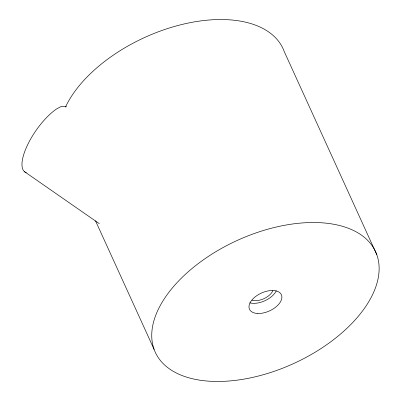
<?xml version="1.0" encoding="UTF-8"?>
<svg xmlns="http://www.w3.org/2000/svg" width="401" height="401" viewBox="0 0 401 401"><rect width="100%" height="100%" fill="white"/><g stroke="black" fill="none" stroke-linecap="round" stroke-linejoin="round"><path stroke-width="0.6" d="M66.541 106.831L63.644 106.3L61.358 106.36L56.676 108.887A40.361 14.486 -55.2 0 0 27.468 145.112A40.361 14.486 -55.2 0 0 26.326 172.666M24.421 171.618L99.323 223.663M376.775 254.625A121.082 67.709 -24.5 0 0 189.803 270.399A121.082 67.709 -24.5 0 0 229.728 380.95A121.082 67.709 -24.5 0 0 376.775 254.625L284.269 51.644A121.082 67.709 -24.5 0 0 180.214 24.907A121.082 67.709 -24.5 0 0 65.453 107.092M95.533 220.856L154.094 349.356M272.855 290.71A13.454 7.524 -24.5 0 1 251.948 300.159M276.319 290.77A17.524 9.799 -24.5 0 1 249.788 302.835M257.322 313.457A17.524 9.799 -24.5 0 0 281.893 297.066A17.524 9.799 -24.5 0 0 257.091 295.452A17.524 9.799 -24.5 0 0 257.322 313.457"/></g></svg>
